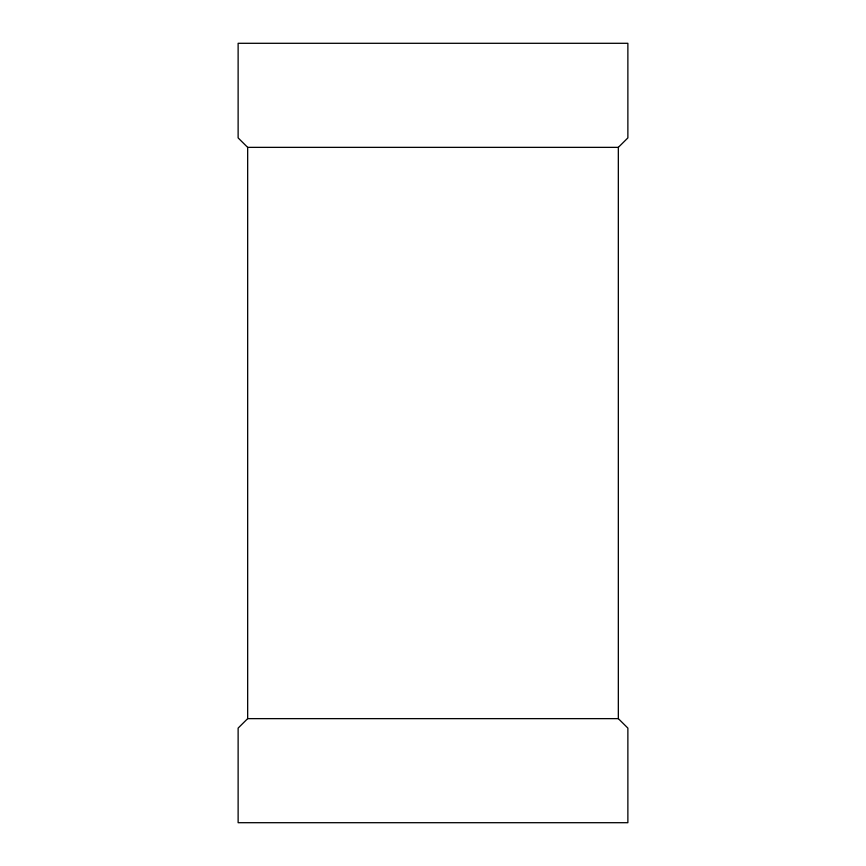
<?xml version="1.0" encoding="UTF-8"?>
<svg xmlns="http://www.w3.org/2000/svg" width="866" height="866" viewBox="0 0 866 866"><rect width="100%" height="100%" fill="white"/><g stroke="black" fill="none" stroke-linecap="round" stroke-linejoin="round"><path stroke-width="1.3" d="M618.335 147.361L627.872 137.9L627.872 43.3L238.128 43.3L238.128 137.9L247.665 147.361L618.335 147.361L618.335 718.639L627.872 728.1L627.872 822.7L238.128 822.7L238.128 728.1L247.665 718.639L618.335 718.639M247.665 147.361L247.665 718.639"/></g></svg>
